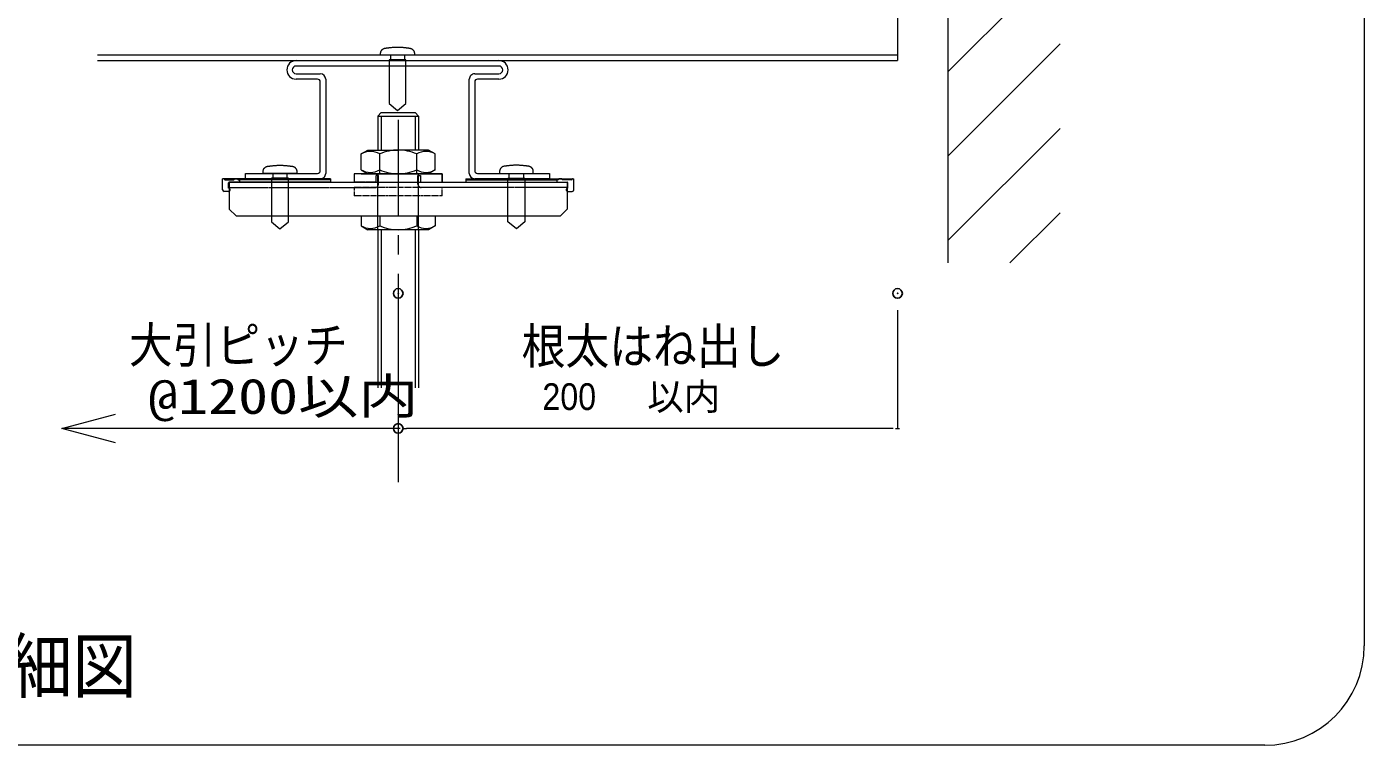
# Model space of a CAD drawing. Units: millimetres, scale not verified. Extents: x -12715 to 12220, y -3398 to 4210.
# Drawn here: x 1817.3 to 2213.3, y 3118.5 to 3331.4 of the extents above; entities that cross this region are included whole.
import ezdxf
from ezdxf.enums import TextEntityAlignment as Align

# ---------------------------------------------------------------- set-up
doc = ezdxf.new("R2010")
doc.units = ezdxf.units.MM
doc.header["$LTSCALE"] = 5.7
doc.header["$PDMODE"] = 32
doc.header["$PDSIZE"] = 2.85
doc.linetypes.add('CHAIN1', pattern=[8, 5, -1, 1, -1])
doc.linetypes.add('DASHED1', pattern=[1.8, 1.2, -0.6])
for name, color, linetype, lineweight in [('0-2_文字', 4, 'Continuous', 9), ('0-3_寸法', 7, 'Continuous', 9), ('0-4_一般', 4, 'Continuous', 9), ('0-5_根太', 4, 'Continuous', 9), ('0-6_ビス', 2, 'Continuous', 9), ('0-7_0', 7, 'Continuous', 9), ('0-9_大引', 4, 'Continuous', 9), ('0-B_束', 4, 'Continuous', 9)]:
    doc.layers.add(name, color=color, linetype=linetype, lineweight=lineweight)
doc.layers.add('0-8_DEFPOINTS', color=7, linetype='Continuous')
doc.styles.add('Osaka', font='')
doc.styles.add('ＭＳ ゴシック', font='')
doc.styles.get('Osaka').set_extended_font_data('Osaka')
doc.styles.get('ＭＳ ゴシック').set_extended_font_data('MS Gothic')

# ---------------------------------------------------------------- blocks, each defined once
blk = doc.blocks.new('グループ-287-1')
at = {"layer": '0-4_一般'}
for p, q in [((74227.4, 21251), (72900.3, 19923.9)), ((74227.4, 20251), (72900.3, 18923.9)), ((74227.4, 19251), (72900.3, 17923.9)), ((74227.4, 18251), (72900.3, 16923.9)), ((74227.4, 17251), (72900.3, 15923.9)), ((74227.4, 16251), (72900.3, 14923.9)), ((74227.4, 15251), (72900.3, 13923.9)), ((74227.4, 14251), (73632.1, 13655.7))]:
    blk.add_line(p, q, dxfattribs=at)
blk = doc.blocks.new('_DOT')
at = {"layer": '0-7_0'}
for p, q in [((-20, 0), (-40, 0)), ((-10, 0), (10, 0))]:
    blk.add_line(p, q, dxfattribs=at)
blk = doc.blocks.new('グループ-233-1')
at = {"layer": '0-6_ビス'}
for p, q in [((-84.8, 237.4), (-84.8, 181.4)), ((84.8, 181.4), (84.8, 237.4))]:
    blk.add_line(p, q, dxfattribs=at)
for points in [[(-200, 237.4), (-200, 238.3), (-200, 239.3), (-200, 240.3), (-200, 241.2), (-200, 242.2), (-200, 243.1), (-200, 244.1), (-200, 245.1), (-200, 246), (-200, 247), (-200, 248), (-200, 248.9), (-200, 249.9), (-200, 250.9), (-200, 251.8), (-200, 252.8), (-200, 253.7), (-200, 254.7), (-200, 255.7), (-200, 256.6), (-200, 257.6), (-199.9, 260.8), (-199.6, 264.9), (-199, 269.1), (-198.1, 273.2), (-196.9, 277.4), (-195.5, 281.5), (-193.7, 285.6), (-191.6, 289.5), (-189.2, 293.4), (-186.6, 297.1), (-183.7, 300.5), (-180.5, 303.8), (-177.2, 306.9), (-173.6, 309.6), (-169.9, 312.1), (-166.1, 314.3), (-162.1, 316.3), (-158.1, 317.9)], [(-158.1, 317.9), (-154.1, 319.2), (-150.1, 320.3), (-146.1, 321), (-143.1, 321.5), (-141, 321.7), (-138.9, 322), (-136.9, 322.3), (-134.8, 322.5), (-132.7, 322.8), (-130.6, 323), (-128.6, 323.3), (-126.5, 323.6), (-124.4, 323.8), (-122.3, 324.1), (-120.2, 324.4), (-118.2, 324.6), (-116.1, 324.9), (-114, 325.2), (-111.9, 325.4), (-109.9, 325.7), (-107.8, 326), (-105.7, 326.2), (-103.6, 326.5), (-101.6, 326.8), (-97.6, 327.3), (-88.2, 328.4), (-78.8, 329.4), (-69.4, 330.3), (-60, 331.1), (-50.6, 331.7), (-41.2, 332.3), (-31.8, 332.7), (-22.4, 333), (-12.9, 333.3), (-3.5, 333.4), (5.9, 333.3), (15.3, 333.2), (24.7, 333), (34.1, 332.6)], [(34.1, 332.6), (43.5, 332.2), (52.9, 331.6), (62.4, 330.9), (71.8, 330.1), (81.2, 329.2), (90.6, 328.1), (100, 327), (102.1, 326.7), (104.2, 326.4), (106.2, 326.2), (108.3, 325.9), (110.4, 325.6), (112.5, 325.4), (114.5, 325.1), (116.6, 324.8), (118.7, 324.6), (120.8, 324.3), (122.8, 324), (124.9, 323.8), (127, 323.5), (129.1, 323.2), (131.1, 323), (133.2, 322.7), (135.3, 322.4), (137.4, 322.2), (139.5, 321.9), (141.5, 321.7), (143.6, 321.4), (147.1, 320.9), (151.1, 320), (155.1, 318.9), (159.1, 317.5), (163.1, 315.8), (167, 313.8), (170.8, 311.5), (174.5, 309), (178, 306.1), (181.3, 303), (184.4, 299.7)], [(63.5, 237.4), (44.7, 237.4), (25.9, 237.4), (7.1, 237.4), (-11.8, 237.4), (-30.6, 237.4), (-49.4, 237.4), (-68.2, 237.4), (-87.1, 237.4), (-105.9, 237.4), (-124.7, 237.4), (-143.5, 237.4), (-162.4, 237.4), (-181.2, 237.4), (-200, 237.4), (-200, 237.4)], [(184.4, 299.7), (187.3, 296.2), (189.8, 292.4), (192.1, 288.6), (194.2, 284.6), (195.9, 280.5), (197.3, 276.3), (198.4, 272.2), (199.2, 268), (199.7, 263.9), (200, 259.8), (200, 257.4), (200, 256.4), (200, 255.4), (200, 254.5), (200, 253.5), (200, 252.5), (200, 251.6), (200, 250.6), (200, 249.6), (200, 248.7), (200, 247.7), (200, 246.8), (200, 245.8), (200, 244.8), (200, 243.9), (200, 242.9), (200, 241.9), (200, 241), (200, 240), (200, 239.1), (200, 238.1), (195.3, 237.4), (176.5, 237.4), (157.6, 237.4), (138.8, 237.4), (120, 237.4), (101.2, 237.4), (82.4, 237.4), (63.5, 237.4)]]:
    blk.add_lwpolyline(points, dxfattribs=at)
blk.add_lwpolyline([(-100, 181.4), (-100, -336.4), (0, -418.6), (100, -336.4), (100, 181.4)], close=True, dxfattribs=at)
blk = doc.blocks.new('ナベテクス4x16')
at = {"layer": '0-6_ビス'}
blk.add_blockref('グループ-233-1', (0, 0), dxfattribs=at)
blk = doc.blocks.new('グループ-511-1')
at = {"layer": '0-B_束'}
for p, q in [((66147.3, 15397.2), (66187.3, 15437.2)), ((66147.3, 15397.2), (66627.3, 15397.2)), ((66147.3, 15397.2), (66147.3, 14993.5)), ((66187.3, 15437.2), (66587.3, 15437.2)), ((66187.3, 15397.2), (66187.3, 14993.5)), ((66587.3, 15437.2), (66627.3, 15397.2)), ((66587.3, 15397.2), (66587.3, 14993.5)), ((66627.3, 15397.2), (66627.3, 14993.5)), ((66147.3, 14049.5), (66147.3, 12175.7)), ((66187.3, 14049.5), (66187.3, 12175.7)), ((66587.3, 14049.5), (66587.3, 12175.7)), ((66627.3, 14049.5), (66627.3, 12175.7))]:
    blk.add_line(p, q, dxfattribs=at)
blk = doc.blocks.new('グループ-512-1')
at = {"layer": '0-B_束'}
for p, q in [((65867.3, 14713.5), (65867.3, 14613.5)), ((66907.3, 14713.5), (65867.3, 14713.5)), ((66907.3, 14613.5), (66907.3, 14713.5))]:
    blk.add_line(p, q, dxfattribs=at)
blk = doc.blocks.new('グループ-513-1')
at = {"layer": '0-B_束'}
for p, q in [((65948.5, 14213.5), (65948.5, 14095)), ((66167.9, 14213.5), (66167.9, 14095)), ((66606.7, 14213.5), (66606.7, 14095)), ((66826.1, 14213.5), (66826.1, 14095)), ((65948.5, 14095), (66027.3, 14049.5)), ((66747.3, 14049.5), (66027.3, 14049.5)), ((66826.1, 14095), (66747.3, 14049.5))]:
    blk.add_line(p, q, dxfattribs=at)
for centre, radius, start, end in [((66058.2, 14285), 219.4, 240.00001, 299.99999), ((66387.3, 14601.4), 551.8, 246.57346, 293.42654), ((66716.4, 14285), 219.4, 240.00001, 299.99999)]:
    blk.add_arc(centre, radius, start, end, dxfattribs=at)
blk = doc.blocks.new('グループ-514-1')
at = {"layer": '0-B_束'}
for p, q in [((64307.3, 14523.5), (64307.3, 14653.5)), ((64319.3, 14653.5), (64307.3, 14653.5)), ((65587.3, 14653.5), (64319.3, 14653.5)), ((64333.3, 14641.5), (64441.3, 14641.5)), ((64377.3, 14543.5), (64377.3, 14605.5)), ((65587.3, 14613.5), (64385.3, 14613.5)), ((64455.3, 14653.5), (64479.3, 14653.5)), ((64493.3, 14641.5), (64507.3, 14641.5)), ((64507.3, 14641.5), (64507.3, 14613.5)), ((65587.3, 14641.5), (64507.3, 14641.5)), ((65587.3, 14653.5), (65587.3, 14613.5)), ((64377.3, 14503.5), (64327.3, 14503.5))]:
    blk.add_line(p, q, dxfattribs=at)
for centre, radius, start, end in [((64321.3, 14647.5), 6, 0, 90), ((64333.3, 14647.5), 6, 180, 270), ((64385.3, 14605.5), 8, 90, 180), ((64441.3, 14647.5), 6, 270, 0), ((64453.3, 14647.5), 6, 90, 180), ((64481.3, 14647.5), 6, 0, 90), ((64493.3, 14647.5), 6, 180, 270), ((64327.3, 14523.5), 20, 180, 270), ((64377.3, 14523.5), 20, 60.20343, 90), ((64377.3, 14523.5), 20, 270, 299.79657)]:
    blk.add_arc(centre, radius, start, end, dxfattribs=at)
at = {"layer": '0-B_束', "linetype": 'DASHED1'}
blk.add_arc((64377.3, 14523.5), 20, 299.79657, 60.20343, dxfattribs=at)
blk = doc.blocks.new('グループ-515-1')
at = {"layer": '0-B_束'}
for p, q in [((67187.3, 14653.5), (67187.3, 14613.5)), ((67187.3, 14653.5), (68455.3, 14653.5)), ((67187.3, 14641.5), (68267.3, 14641.5)), ((67187.3, 14613.5), (68389.2, 14613.5)), ((68281.3, 14641.5), (68267.3, 14641.5)), ((68267.3, 14641.5), (68267.3, 14613.5)), ((68319.3, 14653.5), (68295.3, 14653.5)), ((68441.3, 14641.5), (68333.3, 14641.5)), ((68397.2, 14543.5), (68397.2, 14605.5)), ((68455.3, 14653.5), (68467.3, 14653.5)), ((68467.3, 14523.5), (68467.3, 14653.5)), ((68397.2, 14503.5), (68447.3, 14503.5))]:
    blk.add_line(p, q, dxfattribs=at)
for centre, radius, start, end in [((68281.3, 14647.5), 6, 270, 0), ((68293.3, 14647.5), 6, 90, 180), ((68321.3, 14647.5), 6, 0, 90), ((68333.3, 14647.5), 6, 180, 270), ((68389.2, 14605.5), 8, 0, 90), ((68441.3, 14647.5), 6, 270, 0), ((68453.3, 14647.5), 6, 90, 180), ((68397.2, 14523.5), 20, 90, 119.79657), ((68397.2, 14523.5), 20, 240.20343, 270), ((68447.3, 14523.5), 20, 270, 0)]:
    blk.add_arc(centre, radius, start, end, dxfattribs=at)
at = {"layer": '0-B_束', "linetype": 'DASHED1'}
blk.add_arc((68397.2, 14523.5), 20, 119.79657, 240.20343, dxfattribs=at)
blk = doc.blocks.new('グループ-516-1')
at = {"layer": '0-B_束', "color": 7, "linetype": 'CHAIN1'}
for p, q in [((65867.3, 14549.5), (65867.3, 14449.5)), ((66907.3, 14549.5), (65867.3, 14549.5)), ((66907.3, 14449.5), (65867.3, 14449.5)), ((66907.3, 14449.5), (66907.3, 14549.5))]:
    blk.add_line(p, q, dxfattribs=at)
blk = doc.blocks.new('グループ-517-1')
at = {"layer": '0-B_束'}
for p, q in [((64387.3, 14613.5), (64387.3, 14293.5)), ((64387.3, 14293.5), (64467.3, 14213.5)), ((68387.3, 14293.5), (68307.3, 14213.5)), ((64467.3, 14213.5), (68307.3, 14213.5))]:
    blk.add_line(p, q, dxfattribs=at)
at = {"layer": '0-B_束', "linetype": 'DASHED1'}
for p, q in [((66117.3, 14613.5), (65867.3, 14613.5)), ((66657.3, 14613.5), (67691.3, 14613.5))]:
    blk.add_line(p, q, dxfattribs=at)
at = {"layer": '0-B_束', "color": 7, "linetype": 'DASHED1'}
for p, q in [((66123.3, 14693.5), (66123.3, 14619.5)), ((66153.3, 14693.5), (66123.3, 14693.5)), ((66147.3, 14049.5), (66147.3, 14713.5)), ((66153.3, 14589.5), (66153.3, 14693.5)), ((66621.3, 14693.5), (66651.3, 14693.5)), ((66621.3, 14589.5), (66621.3, 14693.5)), ((66627.3, 14049.5), (66627.3, 14713.5)), ((66651.3, 14693.5), (66651.3, 14619.5)), ((64387.3, 14549.5), (66113.3, 14549.5)), ((68387.3, 14549.5), (66661.3, 14549.5))]:
    blk.add_line(p, q, dxfattribs=at)
at = {"layer": '0-B_束'}
blk.add_lwpolyline([(64387.3, 14613.5), (68387.3, 14613.5), (68387.3, 14293.5)], dxfattribs=at)
at = {"layer": '0-B_束', "color": 7, "linetype": 'DASHED1'}
for centre, start, end in [((66113.3, 14589.5), 270, 0), ((66661.3, 14589.5), 180, 270)]:
    blk.add_arc(centre, 40, start, end, dxfattribs=at)
at = {"layer": '0-B_束', "linetype": 'DASHED1'}
for centre, start, end in [((66117.3, 14619.5), 270, 0), ((66657.3, 14619.5), 180, 270)]:
    blk.add_arc(centre, 6, start, end, dxfattribs=at)
at = {"layer": '0-B_束'}
for name in ['グループ-514-1', 'グループ-512-1', 'グループ-515-1', 'グループ-516-1', 'グループ-513-1']:
    blk.add_blockref(name, (0, 0), dxfattribs=at)
blk = doc.blocks.new('グループ-518-1')
at = {"layer": '0-B_束'}
for p, q in [((65948.5, 14948.1), (66027.3, 14993.5)), ((65948.5, 14759), (65948.5, 14948.1)), ((66027.3, 14993.5), (66387.3, 14993.5)), ((66167.9, 14713.5), (66167.9, 14948.1)), ((66747.3, 14993.5), (66387.3, 14993.5)), ((66606.7, 14713.5), (66606.7, 14948.1)), ((66826.1, 14948.1), (66747.3, 14993.5)), ((66826.1, 14759), (66826.1, 14948.1)), ((65948.5, 14759), (66027.3, 14713.5)), ((66826.1, 14759), (66747.3, 14713.5)), ((65867.3, 14713.5), (65867.3, 14613.5)), ((66387.3, 14713.5), (65867.3, 14713.5)), ((65948.5, 14713.5), (66387.3, 14713.5)), ((66387.3, 14713.5), (66907.3, 14713.5)), ((66826.1, 14713.5), (66387.3, 14713.5)), ((66907.3, 14713.5), (66907.3, 14613.5))]:
    blk.add_line(p, q, dxfattribs=at)
for points in [[(66387.3, 14713.5), (65948.5, 14713.5), (66387.3, 14713.5)], [(66387.3, 14713.5), (66826.1, 14713.5), (66387.3, 14713.5)]]:
    blk.add_lwpolyline(points, dxfattribs=at)
for centre, radius, start, end in [((66058.2, 14758.1), 219.4, 60.00001, 119.99999), ((66387.3, 14441.7), 551.8, 90, 113.42654), ((66387.3, 14441.7), 551.8, 66.57346, 90), ((66716.4, 14758.1), 219.4, 60.00001, 119.99999), ((66058.2, 14949), 219.4, 240.00001, 299.99999), ((66387.3, 15265.4), 551.8, 246.57346, 270), ((66387.3, 15265.4), 551.8, 270, 293.42654), ((66716.4, 14949), 219.4, 240.00001, 299.99999)]:
    blk.add_arc(centre, radius, start, end, dxfattribs=at)
blk = doc.blocks.new('グループ-519-1')
at = {"layer": '0-B_束'}
for name in ['グループ-511-1', 'グループ-518-1', 'グループ-517-1']:
    blk.add_blockref(name, (0, 0), dxfattribs=at)

msp = doc.modelspace()

# ---------------------------------------------------------------- linework, layer by layer
at = {"layer": '0-3_寸法'}
for p, q in [((1927.268, 3247.371), (1927.268, 3212.371)), ((2075.092, 3247.371), (2075.092, 3212.371)), ((2072.589, 3212.371), (1929.772, 3212.371))]:
    msp.add_line(p, q, dxfattribs=at)
at = {"layer": '0-3_寸法', "color": 4}
msp.add_line((1927.268, 3212.371), (1827.71, 3212.371), dxfattribs=at)
msp.add_lwpolyline([(1843.585, 3208.118), (1827.71, 3212.371), (1843.585, 3216.625)], dxfattribs=at)
at = {"layer": '0-4_一般', "color": 7}
for p, q in [((2213.266, 3465.117), (2213.266, 3147.984)), ((2183.791, 3118.509), (1416.741, 3118.509))]:
    msp.add_line(p, q, dxfattribs=at)
at = {"layer": '0-4_一般', "color": 3}
msp.add_line((2090.092, 3261.393), (2090.092, 3436.592), dxfattribs=at)
at = {"layer": '0-4_一般', "linetype": 'CHAIN1'}
msp.add_line((1927.268, 3303.803), (1927.268, 3196.496), dxfattribs=at)
at = {"layer": '0-4_一般', "color": 7}
msp.add_arc((2183.791, 3147.984), 29.475, 270, 0, dxfattribs=at)
at = {"layer": '0-5_根太'}
for p, q in [((2075.092, 3356.339), (2075.092, 3321.339)), ((2075.092, 3322.939), (1838.206, 3322.939)), ((1838.206, 3321.339), (2075.092, 3321.339))]:
    msp.add_line(p, q, dxfattribs=at)
at = {"layer": '0-8_DEFPOINTS'}
for p in [(1927.268, 3252.371), (2075.092, 3252.371), (1927.268, 3212.371)]:
    msp.add_point(p, dxfattribs=at)
at = {"layer": '0-9_大引'}
for p, q in [((1897.063, 3317.439), (1904.213, 3317.439)), ((1903.413, 3315.839), (1897.063, 3315.839)), ((1904.213, 3288.739), (1904.213, 3315.039)), ((1905.813, 3315.839), (1905.813, 3287.939)), ((1948.313, 3287.939), (1948.313, 3315.839)), ((1949.913, 3317.439), (1957.063, 3317.439)), ((1949.913, 3315.039), (1949.913, 3288.739)), ((1957.063, 3315.839), (1950.713, 3315.839))]:
    msp.add_line(p, q, dxfattribs=at)
for points in [[(1897.063, 3321.339), (1927.063, 3321.339), (1957.063, 3321.339)], [(1957.063, 3319.739), (1927.063, 3319.739), (1897.063, 3319.739)], [(1904.213, 3286.339), (1882.063, 3286.339), (1882.063, 3287.939), (1903.413, 3287.939)], [(1950.713, 3287.939), (1972.063, 3287.939), (1972.063, 3286.339), (1949.913, 3286.339)]]:
    msp.add_lwpolyline(points, dxfattribs=at)
for centre, radius, start, end in [((1897.063, 3318.589), 2.75, 90, 180), ((1897.063, 3318.589), 2.75, 180, 270), ((1897.063, 3318.589), 1.15, 90, 180), ((1897.063, 3318.589), 1.15, 180, 270), ((1957.063, 3318.589), 2.75, 0, 90), ((1957.063, 3318.589), 1.15, 0, 90), ((1957.063, 3318.589), 1.15, 270, 0), ((1957.063, 3318.589), 2.75, 270, 0), ((1903.413, 3315.039), 0.8, 45, 90), ((1903.413, 3315.039), 0.8, 0, 45), ((1904.213, 3315.839), 1.6, 0, 90), ((1949.913, 3315.839), 1.6, 135, 180), ((1949.913, 3315.839), 1.6, 90, 135), ((1950.713, 3315.039), 0.8, 135, 180), ((1950.713, 3315.039), 0.8, 90, 135), ((1903.413, 3288.739), 0.8, 270, 315), ((1903.413, 3288.739), 0.8, 315, 0), ((1904.213, 3287.939), 1.6, 270, 315), ((1904.213, 3287.939), 1.6, 315, 0), ((1949.913, 3287.939), 1.6, 180, 270), ((1950.713, 3288.739), 0.8, 180, 225), ((1950.713, 3288.739), 0.8, 225, 270)]:
    msp.add_arc(centre, radius, start, end, dxfattribs=at)

# ---------------------------------------------------------------- block references
at = {"layer": '0-3_寸法', "xscale": 0.06259308, "yscale": 0.06259308, "rotation": 180}
msp.add_blockref('_DOT', (1927.268, 3212.371), dxfattribs=at)
at = {"layer": '0-3_寸法', "xscale": 0.06259308, "yscale": 0.06259308}
msp.add_blockref('_DOT', (2075.092, 3212.371), dxfattribs=at)
at = {"layer": '0-4_一般', "xscale": 0.025, "yscale": 0.025}
msp.add_blockref('グループ-287-1', (267.586, 2920), dxfattribs=at)
at = {"layer": '0-6_ビス', "xscale": 0.025, "yscale": 0.025}
for p in [(1927.063, 3317.004), (1892.268, 3282.004)]:
    msp.add_blockref('ナベテクス4x16', p, dxfattribs=at)
at = {"layer": '0-6_ビス', "xscale": -0.025, "yscale": 0.025, "rotation": 359.99998}
msp.add_blockref('ナベテクス4x16', (1962.268, 3282.004), dxfattribs=at)
at = {"layer": '0-B_束', "xscale": 0.025, "yscale": 0.025}
msp.add_blockref('グループ-519-1', (267.586, 2920), dxfattribs=at)

# ---------------------------------------------------------------- texts
at = {"layer": '0-2_文字', "style": 'ＭＳ ゴシック', "width": 0.9}
msp.add_text('端部詳細図', height=15.54, dxfattribs=at).set_placement((1754.492, 3129.565), align=Align.BOTTOM_LEFT)
at = {"layer": '0-3_寸法', "color": 4, "style": 'ＭＳ ゴシック'}
for s, height, width, p in [('大引ピッチ', 10.56, 0.9, (1847.526, 3228.625)), ('根太はね出し', 10.56, 0.9, (1963.816, 3228.309)), ('@1200以内', 10.45, 1.25, (1853.203, 3213.556))]:
    msp.add_text(s, height=height, dxfattribs=dict(at, width=width)).set_placement(p, align=Align.BOTTOM_LEFT)
at = {"layer": '0-3_寸法', "style": 'Osaka', "width": 0.9}
msp.add_text('200', height=7.918, dxfattribs=at).set_placement((1969.961, 3215.458), align=Align.BOTTOM_LEFT)
at = {"layer": '0-3_寸法', "style": 'Osaka'}
msp.add_text('以内', height=7.918, dxfattribs=at).set_placement((2000.986, 3215.458), align=Align.BOTTOM_LEFT)

doc.saveas('drawing.dxf')
